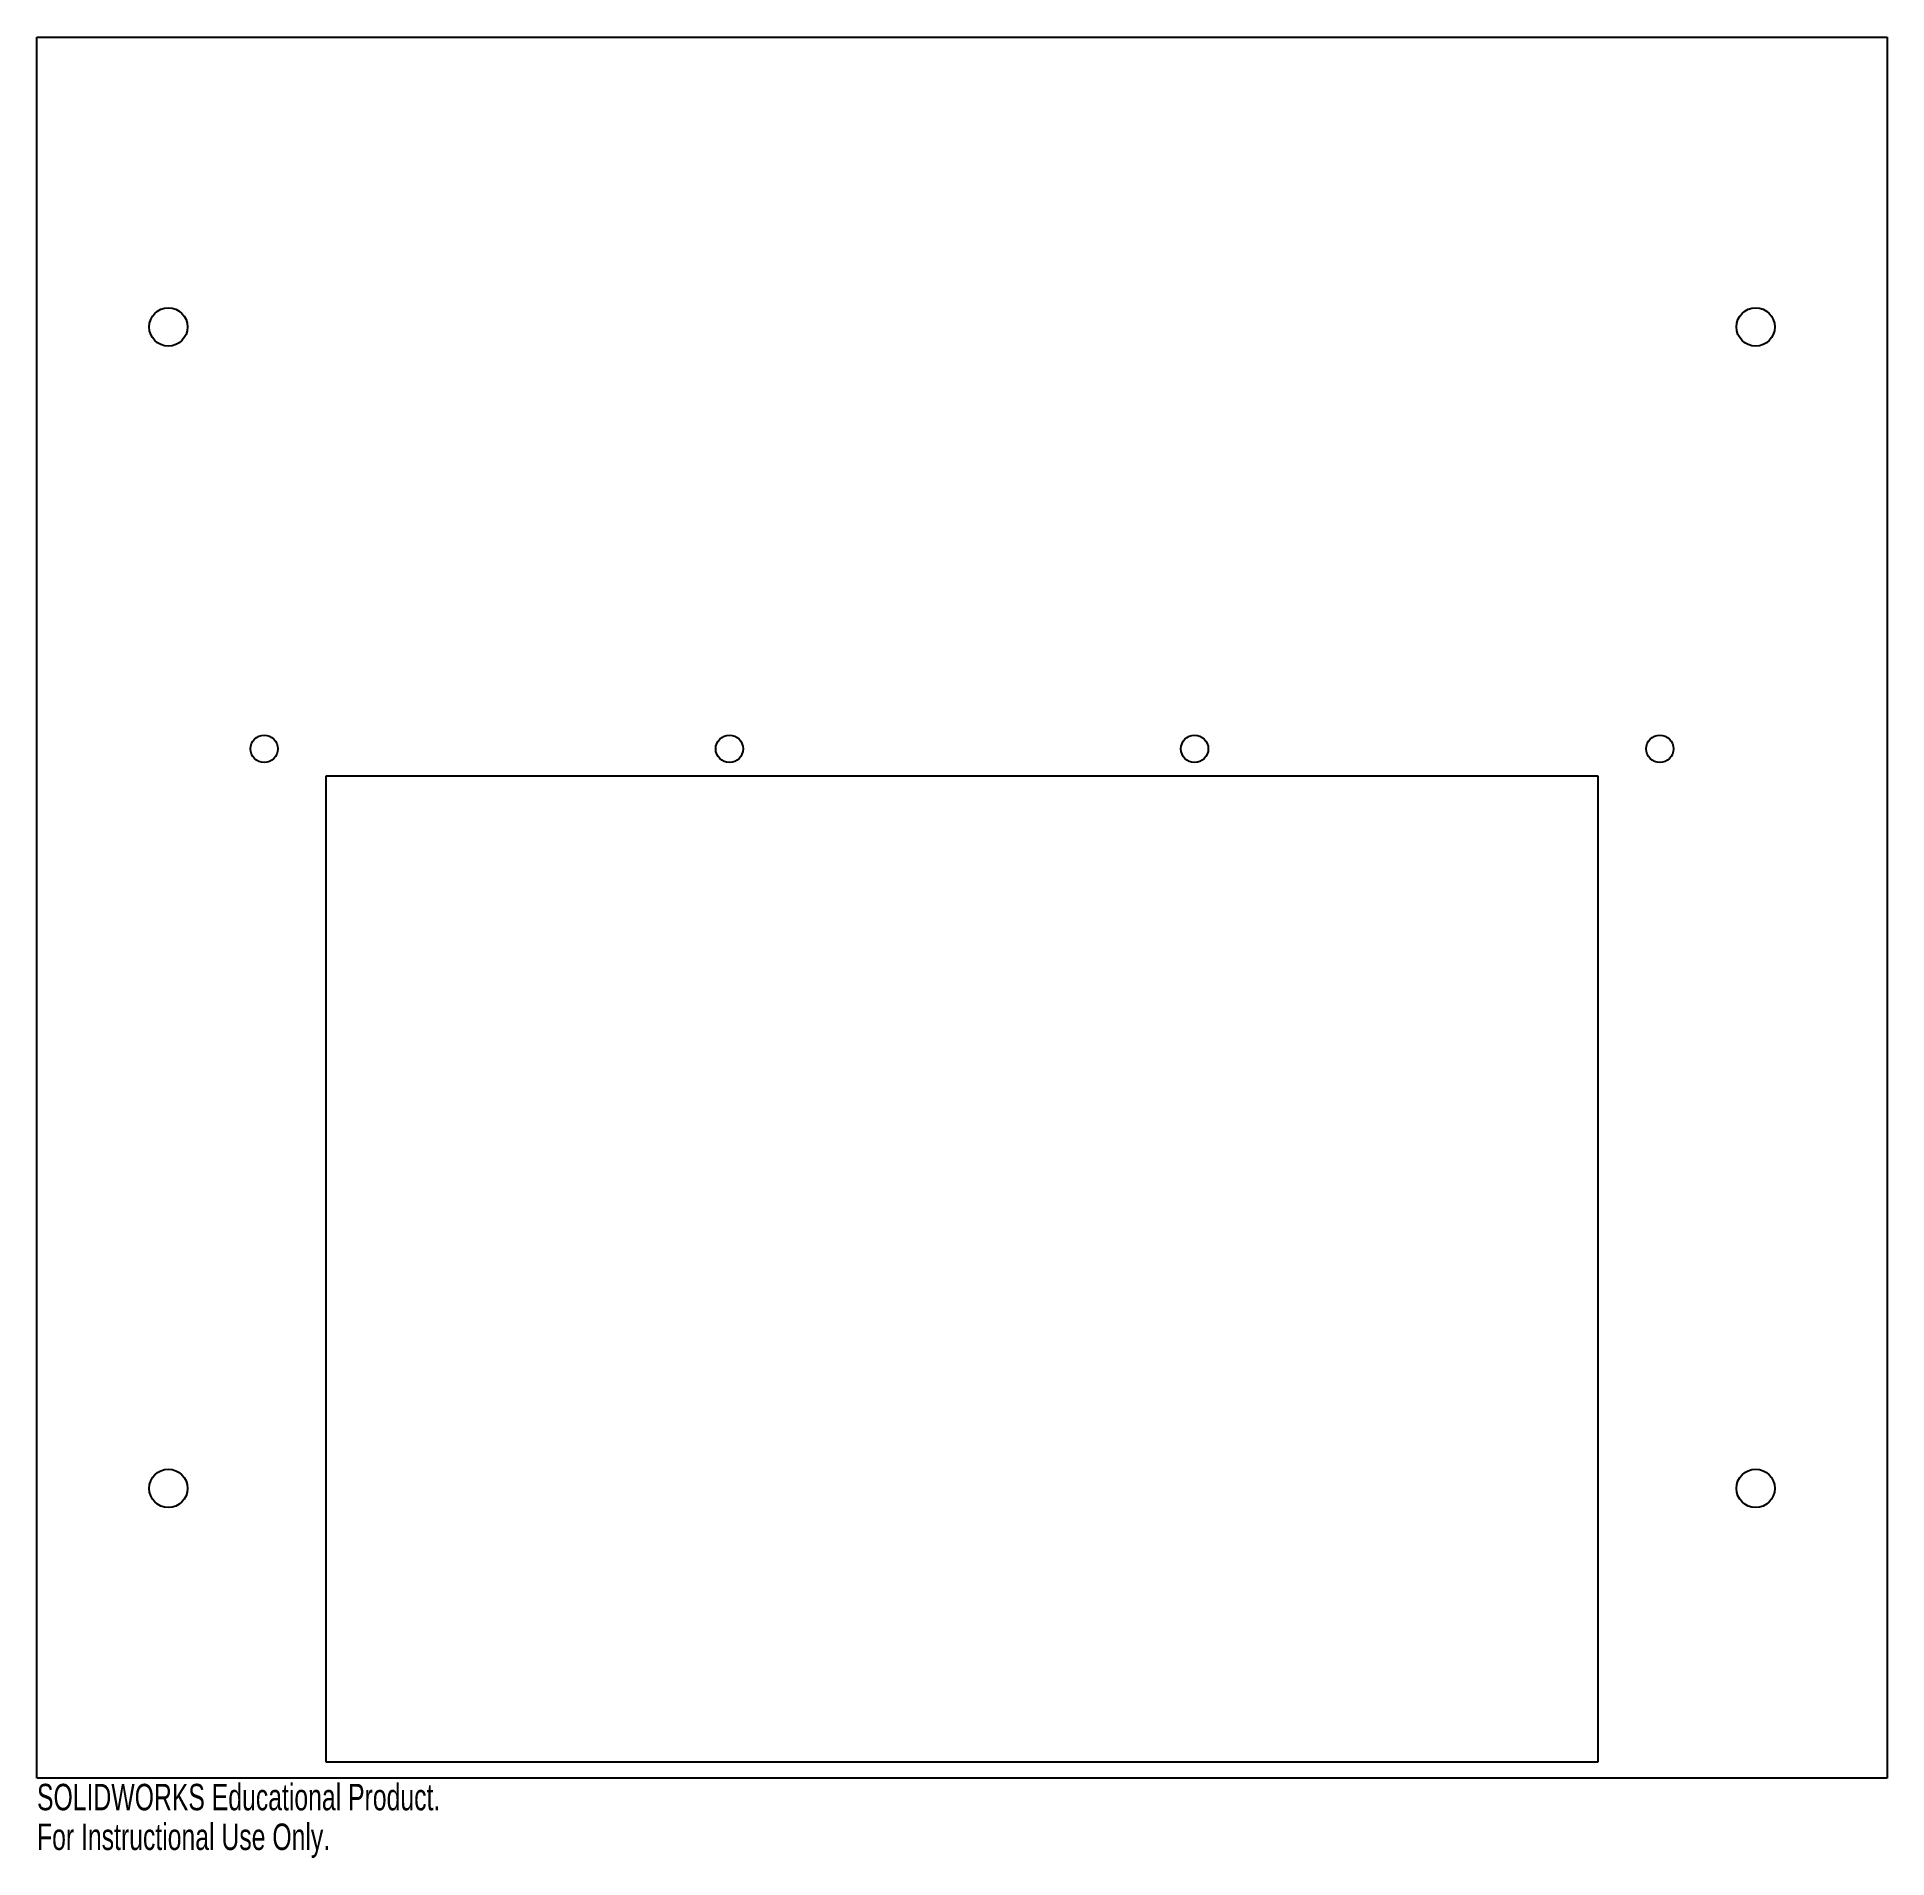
# Model space of a CAD drawing. Header units: millimetres. Extents: x -338 to 0, y -15 to 318.
import ezdxf

# ---------------------------------------------------------------- set-up
doc = ezdxf.new("R2010")
doc.units = ezdxf.units.MM
doc.styles.add('SLDTEXTSTYLE0', font='TXT', dxfattribs={"width": 0.7})

msp = doc.modelspace()

# ---------------------------------------------------------------- linework, layer by layer
at = {"color": 7, "linetype": 'Continuous', "lineweight": 25}
for p, q in [((-338, 318), (0, 318)), ((-338, 0), (-338, 318)), ((0, 318), (0, 0)), ((-285.25, 183), (-285.25, 3)), ((-52.75, 183), (-285.25, 183)), ((-52.75, 3), (-52.75, 183)), ((0, 0), (-338, 0)), ((-285.25, 3), (-52.75, 3))]:
    msp.add_line(p, q, dxfattribs=at)
for centre, radius in [((-314, 265.06), 3.5), ((-24, 265.06), 3.5), ((-296.5, 188), 2.5), ((-211.5, 188), 2.5), ((-126.5, 188), 2.5), ((-41.5, 188), 2.5), ((-314, 52.94), 3.5), ((-24, 52.94), 3.5)]:
    msp.add_circle(centre, radius, dxfattribs=at)

# ---------------------------------------------------------------- texts
at = {"color": 7, "linetype": 'Continuous', "char_height": 4.8336, "attachment_point": 1, "style": 'SLDTEXTSTYLE0'}
for s, insert in [('SOLIDWORKS Educational Product.', (-338, -1.02)), ('For Instructional Use Only.', (-338, -8.27))]:
    msp.add_mtext(s, dxfattribs=dict(at, insert=insert))

doc.saveas('drawing.dxf')
